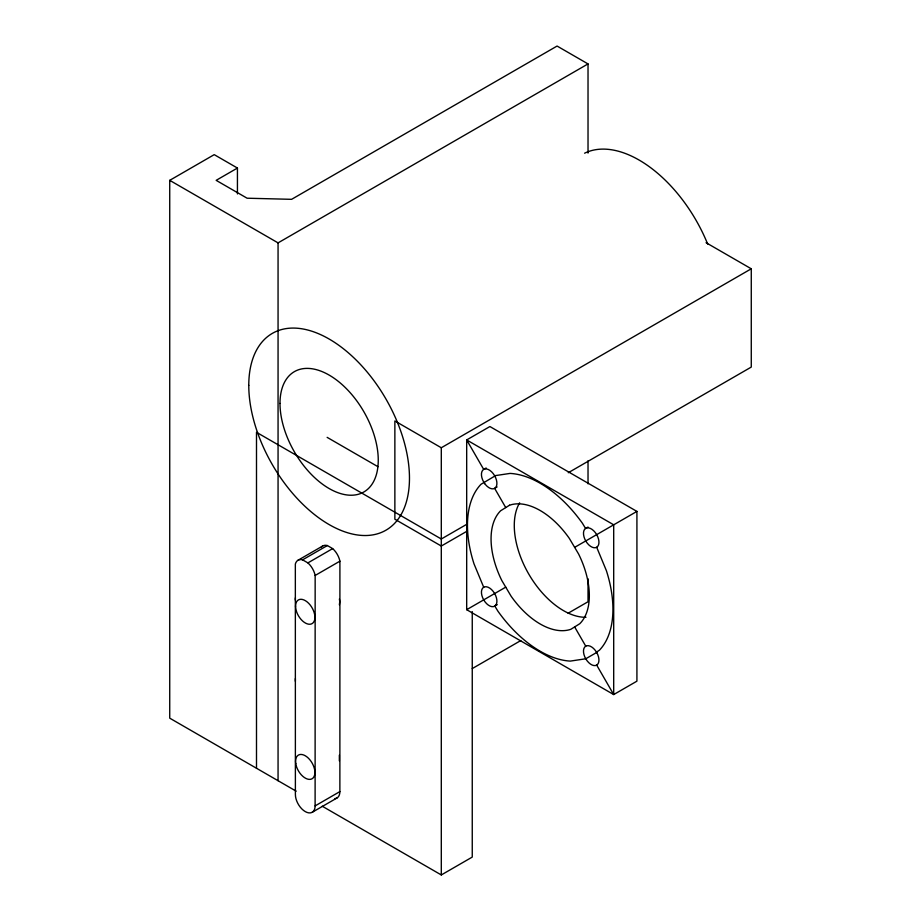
<?xml version="1.0" encoding="UTF-8"?>
<svg xmlns="http://www.w3.org/2000/svg" width="921" height="921" viewBox="0 0 921 921"><rect width="100%" height="100%" fill="white"/><g stroke="black" fill="none" stroke-linecap="round" stroke-linejoin="round"><path stroke-width="1.38" d="M315.109 805.898L315.155 575.464A14.494 8.37 60 0 0 307.902 562.904L302.595 559.841A14.494 8.37 60 0 0 295.342 564.032L295.388 794.501A13.953 8.059 60 0 0 305.242 811.585A13.953 8.059 60 0 0 315.109 805.898L339.872 791.6L339.907 561.165A14.494 8.37 60 0 0 332.665 548.605L327.358 545.543A14.494 8.37 60 0 0 321.13 547.465M295.353 597.89L295.353 600.112M295.365 678.57L295.365 681.31M339.354 760.907L339.354 755.128M339.377 604.821L339.711 602.115A13.677 7.898 60 0 0 339.377 599.041M596.474 652.16L599.398 650.226A102.864 59.393 60 0 0 606.386 570.663L596.693 547.27M296.194 791.174L169.729 718.161L169.729 180.343L214.225 154.647L237.434 168.048L237.434 193.94M237.434 168.048L216.159 180.343L247.104 198.211L291.6 199.327L557.078 46.05L588.024 63.917L588.024 153.082M169.729 180.343L278.061 242.879L588.024 63.917M467.442 530.945L441.297 546.038L394.867 519.237L394.867 420.955L441.297 447.756L751.271 268.794L751.271 367.076L568.28 472.726M298.001 560.256L322.764 545.957M302.595 559.841L327.358 545.543M307.902 562.904L332.665 548.605M486.15 467.995L483.698 469.411L466.682 439.939L489.903 426.538L636.918 511.408L636.918 681.172L613.697 694.572L466.682 609.69L466.682 439.939L613.697 524.809L613.697 694.572L596.693 665.1M315.155 575.464L339.907 561.165M494.911 476.007L480.992 484.285A102.864 59.393 60 0 0 474.004 563.848L483.698 587.241M497.087 486.944L494.646 488.36L505.744 507.586M467.292 523.991L441.297 539.004L256.499 432.306L256.499 768.264M588.024 527.065L585.583 528.47L582.44 523.289A102.864 59.393 60 0 0 510.05 473.417L494.646 475.72M466.682 609.69L505.744 587.149M574.646 547.362L636.918 511.408M497.248 604.625L494.807 606.041L497.939 611.222A102.864 59.393 60 0 0 570.341 661.094L585.744 658.78L596.739 652.436M472.254 668.577L520.802 640.556M568.107 613.236L588.024 601.747L588.024 578.733M312.219 812.276L336.982 797.989M322.235 806.209L441.297 874.95L472.254 857.083L472.254 611.579M706.062 242.695L751.271 268.794M327.139 437.36L377.99 466.717M574.646 626.925L585.744 646.151M588.024 460.811L588.024 483.824M441.297 447.756L441.297 874.95M278.061 242.879L278.061 780.709M585.986 617.277A69.489 40.121 60 0 1 528.781 574.105A69.489 40.121 60 0 1 519.628 502.831M584.593 153.197A113.64 65.61 60 0 1 707.673 244.065M339.872 791.6A13.953 8.059 60 0 1 334.945 798.622M495.878 605.051L494.646 606.191A10.948 6.32 60 0 1 481.902 595.565A10.948 6.32 60 0 1 489.845 588.197A10.948 6.32 60 0 1 495.878 605.051M585.744 528.32L584.513 529.46A10.948 6.32 60 0 0 590.545 546.303A10.948 6.32 60 0 0 598.489 538.935A10.948 6.32 60 0 0 585.744 528.32M509.52 505.226L500.633 510.764A69.489 40.121 60 0 0 501.807 580.506L511.051 596.117A69.489 40.121 60 0 0 570.87 629.285L579.758 623.736A69.489 40.121 60 0 0 578.584 553.993L569.328 538.394A69.489 40.121 60 0 0 509.52 505.226M485.309 484.388L483.698 482.04A10.948 6.32 60 0 1 486.53 468.962A10.948 6.32 60 0 1 496.88 484.112A10.948 6.32 60 0 1 485.309 484.388M596.693 652.471L595.081 650.122A10.948 6.32 60 0 0 583.511 650.399A10.948 6.32 60 0 0 593.861 665.549A10.948 6.32 60 0 0 596.693 652.471M279.996 403.433A69.489 40.121 60 0 0 353.687 495.118A69.489 40.121 60 0 0 353.687 396.847A69.489 40.121 60 0 0 279.996 403.433M248.774 385.404A113.64 65.61 60 0 0 369.298 535.343A113.64 65.61 60 0 0 369.298 374.64A113.64 65.61 60 0 0 248.774 385.404M295.572 606.191A13.677 7.898 60 0 0 310.089 624.242A13.677 7.898 60 0 0 310.089 604.901A13.677 7.898 60 0 0 295.572 606.191M295.745 763.521A13.677 7.898 60 0 0 311.563 779.016A13.677 7.898 60 0 0 308.431 758.213A13.677 7.898 60 0 0 295.745 763.521"/></g></svg>
